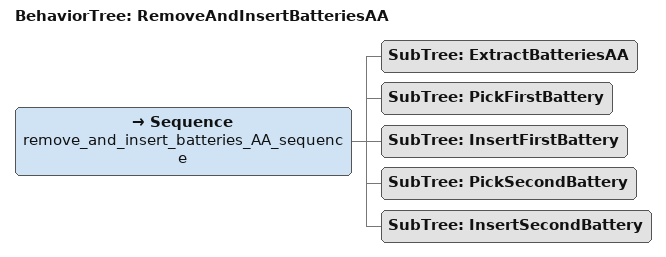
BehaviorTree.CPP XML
<?xml version="1.0"?>
<root>
  <BehaviorTree ID="RemoveAndInsertBatteriesAA">
    <Sequence name="remove_and_insert_batteries_AA_sequence">
      <SubTree ID='ExtractBatteriesAA'/>
      <SubTree ID='PickFirstBattery'/>
      <SubTree ID='InsertFirstBattery'/>
      <SubTree ID='PickSecondBattery'/>
      <SubTree ID='InsertSecondBattery'/>
    </Sequence>
  </BehaviorTree>
</root>
